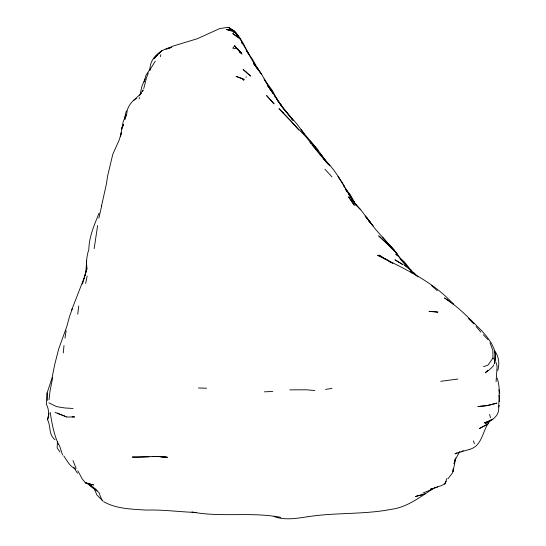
<?xml version="1.0" encoding="UTF-8"?>
<svg xmlns="http://www.w3.org/2000/svg" width="546" height="546" viewBox="0 0 546 546"><rect width="100%" height="100%" fill="white"/><g stroke="black" fill="none" stroke-linecap="round" stroke-linejoin="round"><path stroke-width="0.82" d="M496.082 381.729L497.106 366.346L496.007 362.387M55.091 439.769C48.41 434.834 50.99 426.187 47.591 419.813C49.12 414.701 48.969 408.981 46.362 404.245L47.12 392.943L51.918 378.351L54.948 363.609L58.695 348.921L66.626 327.088L69.683 315.977L72.345 308.702M149.973 69.82C149.611 58.21 160.79 48.867 171.717 47.304L168.031 48.751M453.139 469.089C453.733 473.164 449.904 475.682 448.013 478.76M99.044 213.22C94.294 224.959 88.991 236.984 88.807 249.856C84.992 259.486 87.892 270.256 83.483 279.641M453.255 469.082L453.05 471.444L455.746 458.06M63.322 352.934L63.991 345.495M494.519 363.534L495.345 354.968L495.386 358.469L494.519 363.534L495.345 354.968C494.444 345.802 488.329 338.206 482.405 331.545L481.968 330.999C470.065 319.369 458.667 306.879 444.485 297.945L453.344 304.108C432.801 281.32 404.429 268.83 377.593 255.241L386.452 259.493L392.847 263.506M497.809 370.509C499.61 363.65 499.092 356.743 494.676 350.914L495.386 358.469M49.024 399.795L49.993 391.277L52.669 377.641M94.171 248.614L97.618 225.532M77.709 314.209L78.761 306.06M64.988 338.083L66.141 330.678M497.099 378.18C500.709 388.049 498.607 398.355 498.737 408.517C498.778 416.639 491.25 421.205 484.227 422.925L492.874 419.212L485.647 423.403M48.451 416.018L48.84 413.875M101.529 205.931L106.443 183.845L107.501 176.433L112.763 154.381L119.226 139.926L121.444 132.61L120.441 136.398L123.205 121.628L126.31 114.394M98.846 218.223L101.727 205.589M47.591 419.813L48.935 413.261M85.62 283.442L87.162 276.078M140.302 93.537L141.926 86.172L145.059 78.931M143.728 88.664L146.499 77.764L148.273 73.007M498.839 406.941L499.208 405.425M124.508 118.107L126.372 110.77M82.453 284.118L86.937 268.564L86.37 261.015M455.46 458.592L454.06 463.793L455.384 458.906M144.11 81.886L145.918 75.375L150.191 68.933L149.659 70.53M84.971 275.594L86.937 268.564M160.319 56.648L160.865 54.743M142.656 91.482L143.12 89.899L139.21 95.707M124.986 119.588L126.624 114.189M126.809 113.602C127.348 103.999 134.91 99.263 141.462 93.441M446.874 478.433L445.659 482.2L444.383 484.002L445.202 483.592L446.109 481.224M139.094 98.867L139.564 97.509M83.988 278.262L71.546 310.367M149.563 70.461L150.191 68.933M64.776 416.161L57.214 413.179L66.291 416.755M459.479 452.027L455.071 460.012M150.86 68.291L155.303 61.159M469.608 449.378C483.224 445.645 482.193 428.999 490.724 420.188M490.042 342.792L492.854 350.525L492.956 358.033L487.981 365.117L483.558 366.666M493.748 364.714C494.635 366.55 478.869 377.846 488.008 370.236M234.882 45.598L232.753 48.205L237.585 48.874L241.318 53.044L239.892 52.239M229.593 30.385L226.474 29.354L233.183 30.358L234.459 31.852L232.685 33.64L239.708 38.397L255.508 66.011L253.59 63.466M157.774 54.696L153.61 58.818L161.937 50.58L158.961 53.522M463.213 450.525L461.889 451.597L454.995 453.869L457.104 452.736M307.903 516.728C335.531 512.353 363.732 514.701 391.154 509.35C408.149 507.227 421.191 495.884 435.298 487.38M133.961 100.266L136.459 98.403M458.736 452.579L459.998 451.719M445.202 483.592L441.373 485.708L436.875 486.936M488.465 423.628L479.374 428.528L486.902 424.679L485.633 423.409M165.868 49.461L172.748 46.171L197.249 38.746L219.697 28.576L228.296 27.3C239.121 32.398 243.591 44.724 249.16 54.648L246.382 50.546L252.627 59.507L258.763 70.434L253.528 63.37M432.036 489.346L422.932 493.058M462.305 451.405L461.889 451.597L469.54 449.413M432.009 488.533L430.46 489.243L437.728 487.052M307.528 516.782C296.492 518.386 284.773 520.529 274.017 516.502M457.848 379.047L440.697 381.292M325.546 389.394L331.954 388.452M149.072 456.722L132.248 457.036C143.441 457.766 154.641 455.425 165.759 457.309L157.521 456.367L152.184 456.599M264.441 391.83L272.747 391.455M152.45 456.579L157.521 456.367M66.162 417.048L74.652 416.912L72.147 416.864M245.789 77.075L246.485 77.068M289.783 389.871L306.572 389.803L314.837 390.54M198.43 387.974L206.613 388.22M164.278 456.818L167.526 457.282L157.453 456.449M77.805 470.788L82.364 479.135L85.572 482.951L87.039 483.053M73.075 408.463L64.769 407.964L56.593 406.62L48.833 402.852M196.226 512.455C179.525 511.964 162.981 509.507 146.273 510.1C131.9 509.111 116.4 509.008 103.638 501.665M280.78 517.362C251.453 511.595 221.157 517.635 191.912 511.964M85.572 482.951L93.632 484.985L85.968 482.971L91.824 486.295L88.384 483.865L90.725 486.438L98.881 492.39L101.631 499.447L102.866 500.955L96.881 494.922L94.035 488.24M234.459 31.852L226.351 29.552L233.183 30.358L239.708 38.397L233.319 34.002M55.064 412.462L57.016 413.083M242.233 78.528L236.029 76.372L244.233 79.559L242.233 78.528L243.741 80.528M63.718 455.828C67.226 460.674 69.465 466.339 75.628 469.014M390.772 262.285L378.972 255.084L385.831 259.541M88.384 483.865L95.898 489.236L97.14 490.683M235.77 32.897L239.817 38.643L235.77 32.897L228.296 27.3L235.046 32.187L238.097 36.964M431.449 285.469L437.285 290.697M417.902 276.815L413.165 272.345L414.905 274.078M312.121 144.983L329.859 165.8L322.509 157.698L306.47 137.442L278.992 108.64L290.868 120.987L298.676 130.037M468.502 318.523L473.792 323.867M416.612 275.737L405.924 265.329L409.725 269.417M483.292 334.739L487.988 339.632M360.742 209.794L354.142 202.825L360.892 209.957L375.525 229.272L389.912 245.604L382.541 237.128M411.193 270.843L400.075 258.845L409.869 269.342M241.318 53.044L234.616 45.891L242.062 54.204M331.961 176.863L324.938 169.253M283.749 113.452L282.494 112.087L283.197 112.858M345.229 188.82L350.054 194.301L356.053 205.33M389.626 245.29L396.621 253.078L400.402 258.736M345.174 188.861L347.024 191.12L345.345 188.582M476.214 326.658L480.828 332.111M310.326 141.025L317.956 150.061L328.139 164.169M407.405 266.584L409.862 269.56M411.684 271.382L404.654 262.189L395.802 253.958L396.717 255.139M317.956 150.061L301.017 129.798L304.709 134.596L297.154 124.222L283.067 108.238L278.76 101.836L281.668 105.944L279.306 102.894M279.456 103.003L292.636 119.676M291.974 119.008L283.067 108.238L268.175 85.968L269.615 88.486L268.83 87.094M293.325 120.68L291.776 118.728L292.724 120.059M356.907 205.76L352.463 200.095L348.191 193.455M234.166 30.678L237.394 34.814L237.019 34.309M327.068 162.879L324.14 159.125C336.65 171.294 344.635 186.93 353.317 201.836M310.046 142.322L311.084 143.653M253.665 63.527L261.602 74.297L270.768 90.049M265.786 81.62L272.311 90.411L277.894 100.88M58.456 444.164L59.575 445.761L62.524 454.914M369.744 222.051L368.823 220.72L370.222 222.761M59.999 452.013L57.153 447.911L57.432 441.748M77.484 473.273L73.676 467.158M338.943 177.914L338.049 176.604L344.116 185.838M237.585 48.874L240.363 52.962M343.659 186.043L344.499 187.312M265.39 81.02L264.598 79.825L265.916 82.153M264.046 78.986L265.349 80.958M271.587 91.441L272.959 93.659M274.781 96.389L275.696 97.802M269.977 89.121L270.843 90.479M492.956 358.033L493.55 358.975M345.932 189.858L347.283 192.015M351.583 198.061L354.115 202.136L348.252 192.683M266.352 82.862L270.714 90.015M278.972 102.668L276.467 98.253L277.914 100.955M76.119 468.311L72.946 460.571M58.374 444.069C53.849 434.172 51.843 423.17 50.218 412.455M241.591 42.417L242.342 43.933M473.396 440.909L474.426 443.68M489.578 414.353L490.499 417.758M498.983 389.701L499.597 393.618M498.976 395.352L499.31 397.7M499.426 398.682L499.638 401.597M47.12 392.943L47.304 400.457M123.164 125.259L121.54 128.993L123.553 124.433L123.164 125.259M424.904 494.014L415.465 496.457L424.904 494.014M496.84 403.153L487.196 405.589L478.023 406.545L487.196 405.589L496.84 403.153M432.398 311.486L428.999 311.391L437.96 312.128L432.398 311.486M403.057 264.714L395.072 259.903L403.057 264.714M405.221 265.629L404.47 265.165L410.879 269.963L405.221 265.629M390.663 262.251L389.298 261.35L390.67 262.257M245.898 71.813L243.086 69.478L250.532 76.065L245.898 71.813M389.516 245.939L378.685 235.824L396.621 253.078L388.595 244.615L394.075 250.184L389.516 245.939M412.053 272.993L410.38 271.239L412.025 272.993M273.983 103.774L266.694 95.666L273.983 103.774M267.69 85.688L270.932 89.824L267.69 85.688M394.171 250.43L390.513 246.26L396.969 253.726L394.171 250.43M257.992 68.939L255.774 66.319L261.602 74.297L257.992 68.939M366.489 217.677L365.144 216.059L373.055 225.955L366.421 217.294L369.929 221.833L366.489 217.677M326.733 162.735L320.673 154.149L326.733 162.735M351.644 201.221L348.546 196.881L354.334 205.31L351.644 201.221"/></g></svg>
